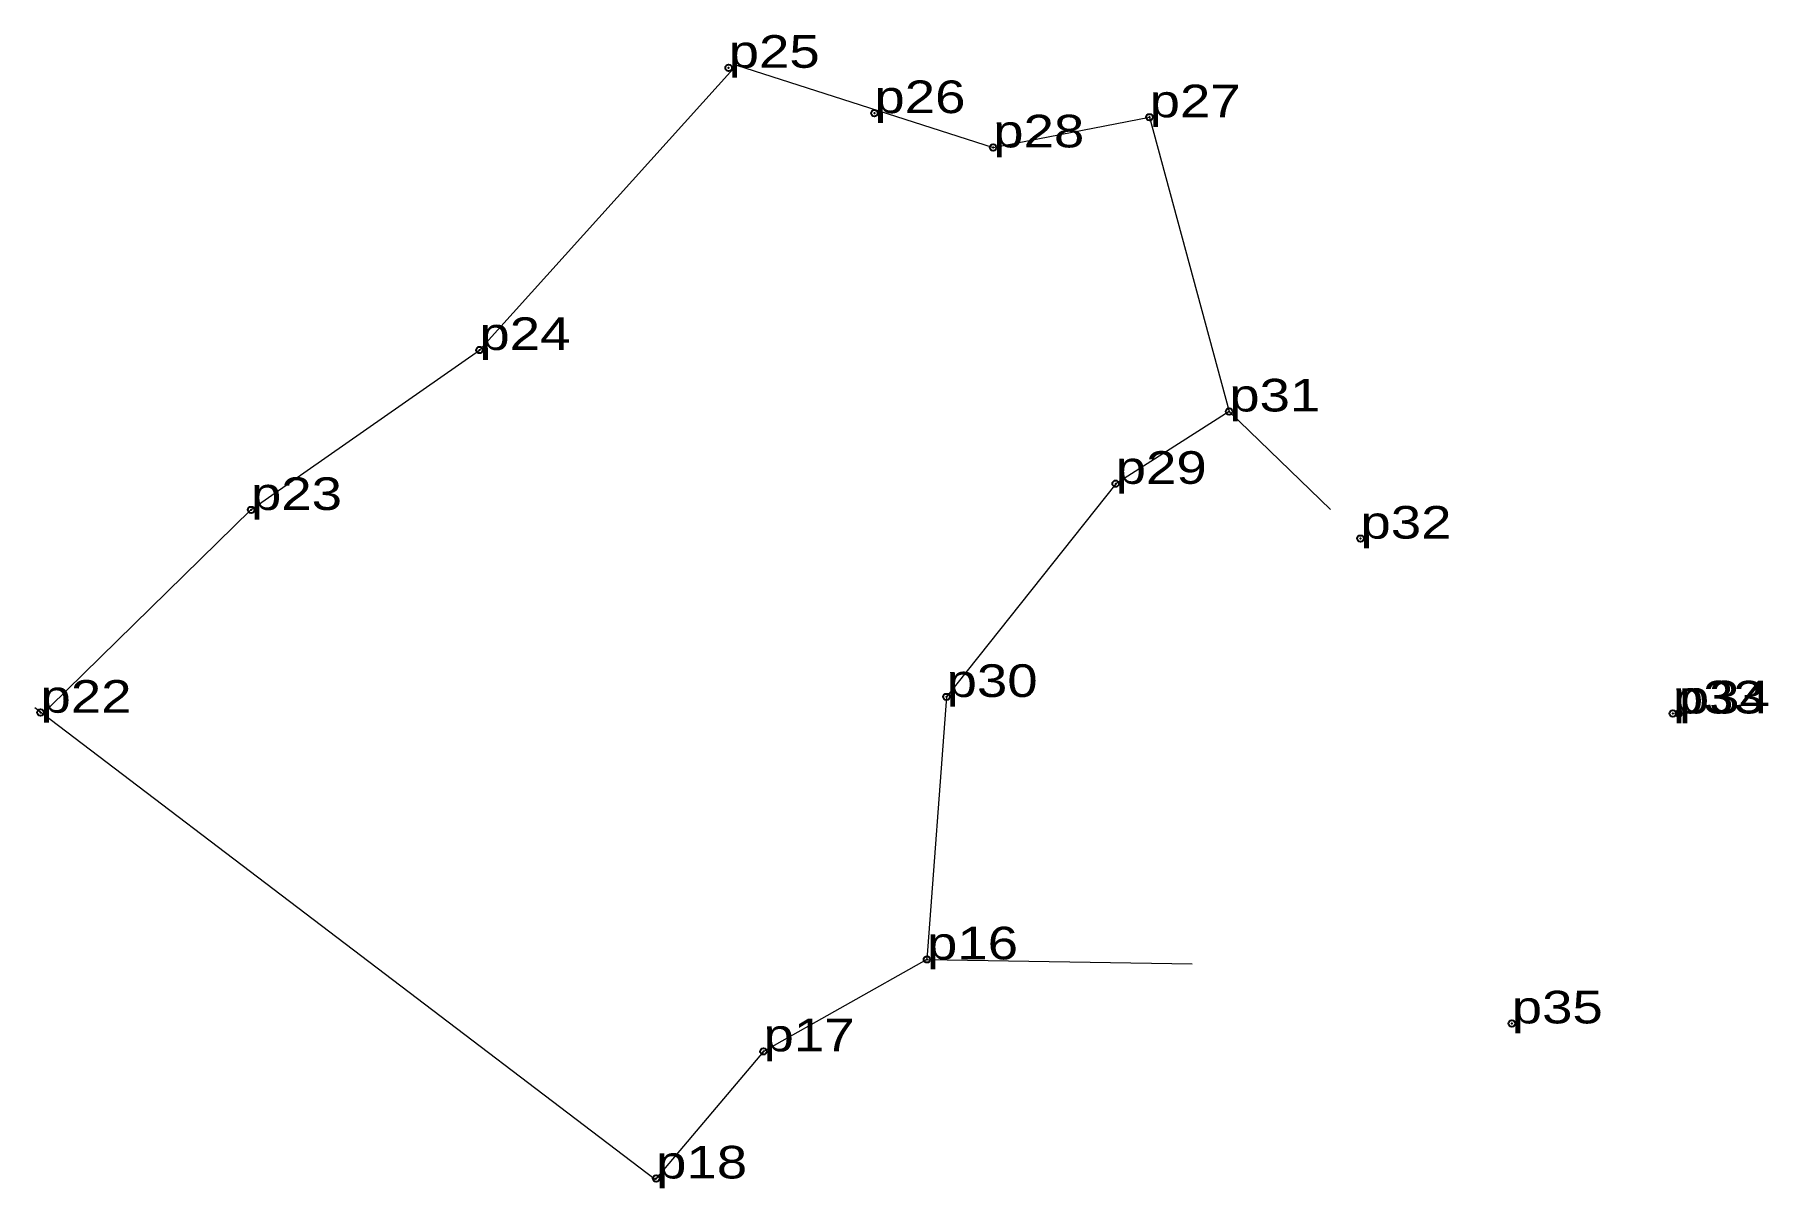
# Model space of a CAD drawing. Header units: metres. Extents: x 550046.7 to 550142.2, y 1840855.1 to 1840918.7.
import ezdxf

# ---------------------------------------------------------------- set-up
doc = ezdxf.new("R2010")
doc.units = ezdxf.units.M
doc.header["$LTSCALE"] = 0.72
doc.header["$PDMODE"] = 32
doc.header["$PDSIZE"] = 0.36
doc.layers.add('12', color=7, linetype='Continuous')
doc.layers.add('7', color=7, linetype='Continuous')
doc.layers.add('36', color=7, linetype='Continuous', lineweight=13)

msp = doc.modelspace()

# ---------------------------------------------------------------- linework, layer by layer
at = {"layer": '36'}
for p, q in [((550112.52, 1840897.93), (550118.1, 1840892.52)), ((550080.9, 1840855.56), (550046.68, 1840881.59)), ((550095.86, 1840867.72), (550110.48, 1840867.47))]:
    msp.add_line(p, q, dxfattribs=at)
for points in [[(550047.53, 1840881.66), (550058.6, 1840892.5), (550071.19, 1840901.32), (550085.37, 1840917.03), (550099.51, 1840912.49), (550108.13, 1840914.15), (550112.52, 1840897.93)], [(550112.52, 1840897.93), (550106.26, 1840893.95), (550096.94, 1840882.19), (550095.86, 1840867.72)], [(550095.86, 1840867.72), (550086.85, 1840862.65), (550080.93, 1840855.64)]]:
    msp.add_lwpolyline(points, dxfattribs=at)
at = {"layer": '7'}
for p in [(550084.93, 1840916.88), (550092.96, 1840914.38), (550108.13, 1840914.15), (550099.51, 1840912.49), (550071.19, 1840901.32), (550112.52, 1840897.93), (550106.26, 1840893.95), (550058.61, 1840892.5), (550119.75, 1840890.92), (550096.94, 1840882.19), (550047, 1840881.33), (550136.97, 1840881.28), (550137.3, 1840881.28), (550095.86, 1840867.72), (550128.09, 1840864.19), (550086.85, 1840862.65), (550080.93, 1840855.64)]:
    msp.add_point(p, dxfattribs=at)

# ---------------------------------------------------------------- texts
at = {"layer": '12', "width": 1.25}
for s, p in [('p25', (550084.93, 1840916.88)), ('p25', (550084.93, 1840916.88)), ('p25', (550084.93, 1840916.88)), ('p25', (550084.93, 1840916.88)), ('p26', (550092.96, 1840914.38)), ('p26', (550092.96, 1840914.38)), ('p26', (550092.96, 1840914.38)), ('p26', (550092.96, 1840914.38)), ('p27', (550108.13, 1840914.15)), ('p27', (550108.13, 1840914.15)), ('p27', (550108.13, 1840914.15)), ('p27', (550108.13, 1840914.15)), ('p28', (550099.51, 1840912.49)), ('p28', (550099.51, 1840912.49)), ('p28', (550099.51, 1840912.49)), ('p28', (550099.51, 1840912.49)), ('p24', (550071.19, 1840901.32)), ('p24', (550071.19, 1840901.32)), ('p24', (550071.19, 1840901.32)), ('p24', (550071.19, 1840901.32)), ('p31', (550112.52, 1840897.93)), ('p31', (550112.52, 1840897.93)), ('p31', (550112.52, 1840897.93)), ('p31', (550112.52, 1840897.93)), ('p29', (550106.26, 1840893.94)), ('p29', (550106.26, 1840893.94)), ('p29', (550106.26, 1840893.94)), ('p29', (550106.26, 1840893.94)), ('p23', (550058.6, 1840892.5)), ('p23', (550058.6, 1840892.5)), ('p23', (550058.6, 1840892.5)), ('p23', (550058.6, 1840892.5)), ('p32', (550119.75, 1840890.92)), ('p32', (550119.75, 1840890.92)), ('p32', (550119.75, 1840890.92)), ('p32', (550119.75, 1840890.92)), ('p30', (550096.94, 1840882.19)), ('p30', (550096.94, 1840882.19)), ('p30', (550096.94, 1840882.19)), ('p30', (550096.94, 1840882.19)), ('p22', (550047, 1840881.32)), ('p22', (550047, 1840881.32)), ('p22', (550047, 1840881.32)), ('p22', (550047, 1840881.32)), ('p33', (550136.97, 1840881.28)), ('p33', (550136.97, 1840881.28)), ('p33', (550136.97, 1840881.28)), ('p33', (550136.97, 1840881.28)), ('p34', (550137.3, 1840881.28)), ('p34', (550137.3, 1840881.28)), ('p34', (550137.3, 1840881.28)), ('p34', (550137.3, 1840881.28)), ('p16', (550095.86, 1840867.72)), ('p16', (550095.86, 1840867.72)), ('p16', (550095.86, 1840867.72)), ('p16', (550095.86, 1840867.72)), ('p35', (550128.09, 1840864.19)), ('p35', (550128.09, 1840864.19)), ('p35', (550128.09, 1840864.19)), ('p35', (550128.09, 1840864.19)), ('p17', (550086.85, 1840862.65)), ('p17', (550086.85, 1840862.65)), ('p17', (550086.85, 1840862.65)), ('p17', (550086.85, 1840862.65)), ('p18', (550080.93, 1840855.64)), ('p18', (550080.93, 1840855.64)), ('p18', (550080.93, 1840855.64)), ('p18', (550080.93, 1840855.64))]:
    msp.add_text(s, height=1.8, dxfattribs=at).set_placement(p)

doc.saveas('drawing.dxf')
